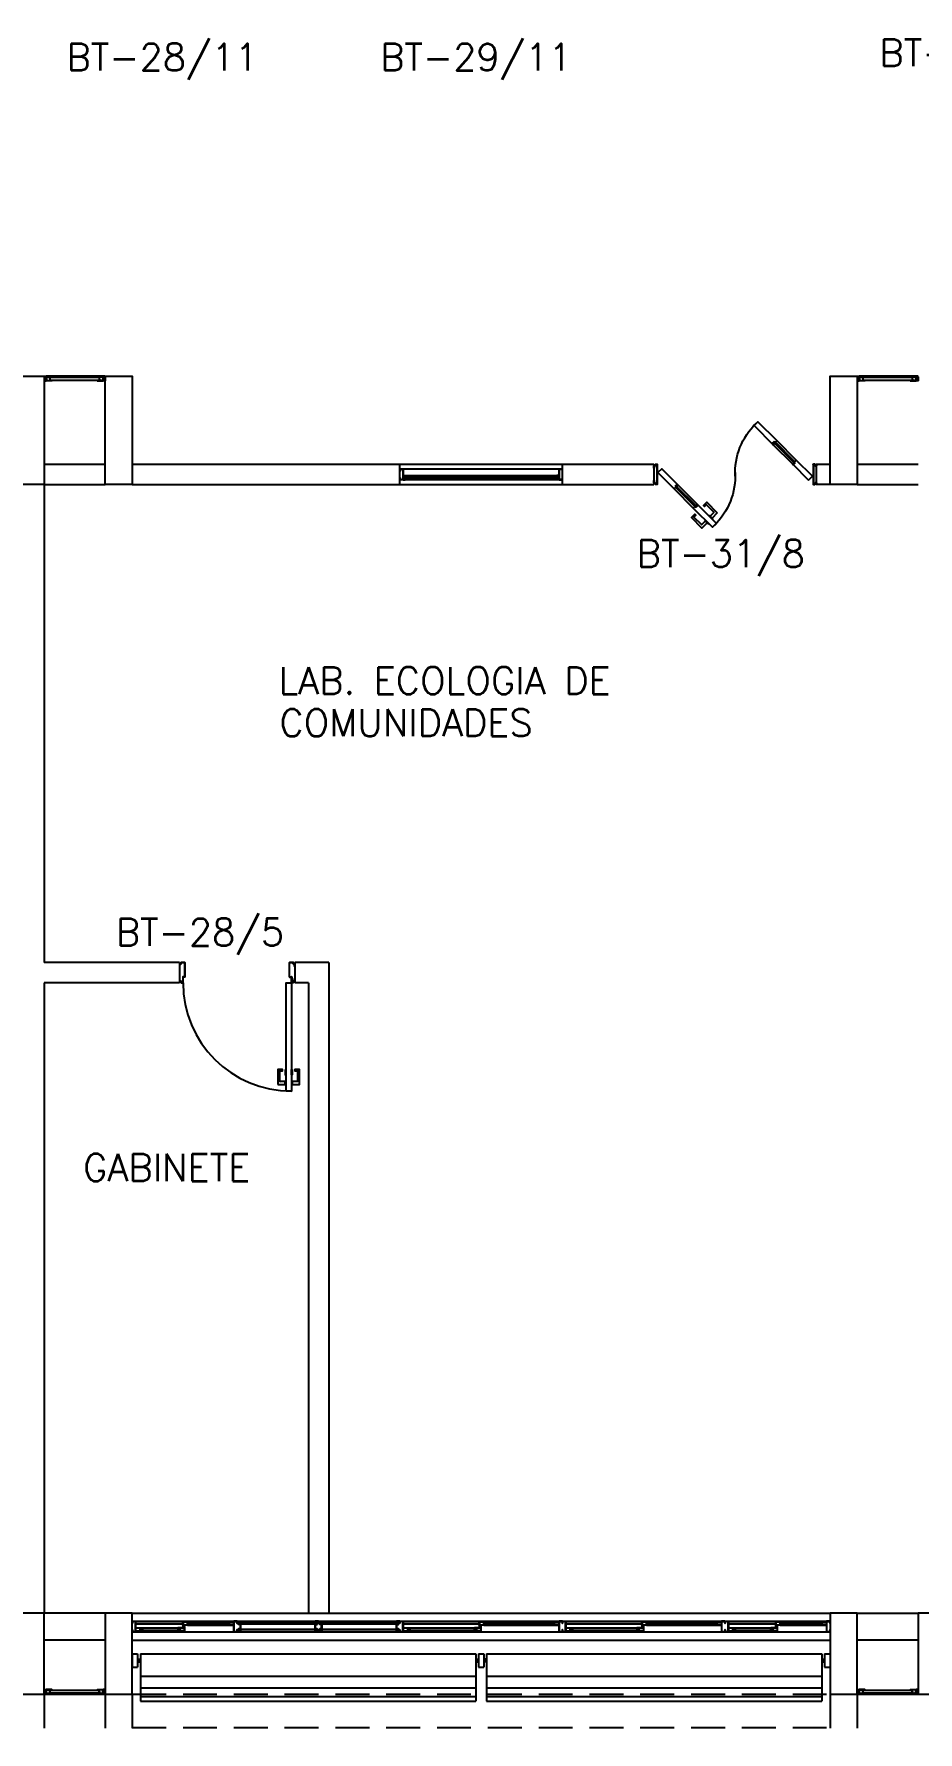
# Model space of a CAD drawing. Header units: millimetres. Extents: x 2686 to 2939, y 1294 to 1441.
# Drawn here: x 2833.6 to 2840.12, y 1304.05 to 1316.57 of the extents above; entities that cross this region are included whole.
import ezdxf

# ---------------------------------------------------------------- set-up
doc = ezdxf.new("R2010")
doc.units = ezdxf.units.MM
doc.linetypes.add('HIDDEN', pattern=[0.375, 0.25, -0.125])
for name, color, linetype in [('AR-ALV', 2, 'Continuous'), ('AR-BRISES', 1, 'Continuous'), ('AR-ESQ', 1, 'Continuous'), ('AR-ESTC', 3, 'Continuous'), ('AR-PEITORIL', 1, 'Continuous'), ('AR-PERGOLAPROJ', 1, 'HIDDEN'), ('AR-PORTA', 1, 'Continuous'), ('BR-LINHAS', 1, 'Continuous'), ('BR-MONTANTE', 242, 'Continuous'), ('BR-PAINEL', 1, 'Continuous'), ('BR-SUPORTE', 1, 'Continuous'), ('DT-ESQ-BAGUETE-C', 1, 'Continuous'), ('DT-ESQ-BAGUETE-V', 1, 'Continuous'), ('DT-ESQ-CHAPA DOBRADA-V', 1, 'Continuous'), ('DT-ESQ-MARCO-V', 1, 'Continuous'), ('DT-ESQ-PERFIL CADEIRA-C', 2, 'Continuous'), ('DT-ESQ-PERFIL CADEIRA-V', 2, 'Continuous'), ('DT-ESQ-PERFIL U SIMPLES-C', 2, 'Continuous'), ('DT-ESQ-PERFIL U-C', 2, 'Continuous'), ('DT-ESQ-PERFIL U-V', 1, 'Continuous'), ('DT-ESQ-VENEZIANA-C', 1, 'Continuous'), ('DT-ESQ-VENEZIANA-V', 1, 'Continuous'), ('DT-ESQ-VIDRO-C', 2, 'Continuous'), ('DT-ESQ-VIDRO-V', 71, 'Continuous'), ('DT-TXTMOD', 1, 'Continuous'), ('ENDEREÇO', 2, 'Continuous'), ('maçaneta', 1, 'Continuous'), ('mov', 1, 'Continuous'), ('PG-PROJ', 1, 'HIDDEN'), ('PM-PERFIL U-C', 2, 'Continuous'), ('PM-VIDRO', 2, 'Continuous'), ('pm1', 2, 'Continuous'), ('pm2', 2, 'Continuous'), ('TEXTO', 2, 'Continuous')]:
    doc.layers.add(name, color=color, linetype=linetype)
doc.styles.add('S10', font='simplex.shx', dxfattribs={"height": 0.1})
doc.styles.add('UNB-100', font='simplex.shx', dxfattribs={"height": 0.2})
doc.styles.add('UNB1-100', font='simplex.shx', dxfattribs={"height": 0.2})

# ---------------------------------------------------------------- blocks, each defined once
blk = doc.blocks.new('EF23-P')
at = {"layer": 'DT-ESQ-BAGUETE-C', "ltscale": 0.1}
for points in [[(0.073, -0.125), (0.06, -0.125), (0.06, -0.124), (0.073, -0.124, 0.414214), (0.073, -0.123), (0.073, -0.112, 0.414214), (0.073, -0.112), (0.06, -0.112), (0.06, -0.11), (0.073, -0.11, -0.414214), (0.075, -0.112), (0.075, -0.124, -0.414214)], [(0.339, -0.125), (0.352, -0.125), (0.352, -0.124), (0.339, -0.124, -0.414214), (0.339, -0.123), (0.339, -0.112, -0.414214), (0.339, -0.112), (0.352, -0.112), (0.352, -0.11), (0.339, -0.11, 0.414214), (0.337, -0.112), (0.337, -0.124, 0.414214)], [(0.422, -0.08), (0.409, -0.08), (0.409, -0.078), (0.422, -0.078, 0.414214), (0.422, -0.078), (0.422, -0.067, 0.414214), (0.422, -0.067), (0.409, -0.067), (0.409, -0.065), (0.422, -0.065, -0.414214), (0.424, -0.067), (0.424, -0.078, -0.414214)], [(0.702, -0.08), (0.715, -0.08), (0.715, -0.078), (0.702, -0.078, -0.414214), (0.702, -0.078), (0.702, -0.067, -0.414214), (0.702, -0.067), (0.715, -0.067), (0.715, -0.065), (0.702, -0.065, 0.414214), (0.7, -0.067), (0.7, -0.078, 0.414214)], [(2.048, -0.125), (2.035, -0.125), (2.035, -0.124), (2.048, -0.124, 0.414214), (2.048, -0.123), (2.048, -0.112, 0.414214), (2.048, -0.112), (2.035, -0.112), (2.035, -0.11), (2.048, -0.11, -0.414214), (2.05, -0.112), (2.05, -0.124, -0.414214)], [(2.526, -0.125), (2.54, -0.125), (2.54, -0.124), (2.527, -0.124, -0.414214), (2.526, -0.123), (2.526, -0.112, -0.414214), (2.527, -0.112), (2.54, -0.112), (2.54, -0.11), (2.526, -0.11, 0.414214), (2.525, -0.112), (2.525, -0.124, 0.414214)], [(2.61, -0.08), (2.596, -0.08), (2.596, -0.078), (2.609, -0.078, 0.414214), (2.61, -0.078), (2.61, -0.067, 0.414214), (2.609, -0.067), (2.596, -0.067), (2.596, -0.065), (2.61, -0.065, -0.414214), (2.611, -0.067), (2.611, -0.078, -0.414214)], [(3.101, -0.08), (3.115, -0.08), (3.115, -0.078), (3.102, -0.078, -0.414214), (3.101, -0.078), (3.101, -0.067, -0.414214), (3.102, -0.067), (3.115, -0.067), (3.115, -0.065), (3.101, -0.065, 0.414214), (3.1, -0.067), (3.1, -0.078, 0.414214)], [(3.248, -0.125), (3.235, -0.125), (3.235, -0.124), (3.248, -0.124, 0.414214), (3.248, -0.123), (3.248, -0.112, 0.414214), (3.248, -0.112), (3.235, -0.112), (3.235, -0.11), (3.248, -0.11, -0.414214), (3.25, -0.112), (3.25, -0.124, -0.414214)], [(3.726, -0.125), (3.74, -0.125), (3.74, -0.124), (3.727, -0.124, -0.414214), (3.726, -0.123), (3.726, -0.112, -0.414214), (3.727, -0.112), (3.74, -0.112), (3.74, -0.11), (3.726, -0.11, 0.414214), (3.725, -0.112), (3.725, -0.124, 0.414214)], [(3.81, -0.08), (3.796, -0.08), (3.796, -0.078), (3.809, -0.078, 0.414214), (3.81, -0.078), (3.81, -0.067, 0.414214), (3.809, -0.067), (3.796, -0.067), (3.796, -0.065), (3.81, -0.065, -0.414214), (3.811, -0.067), (3.811, -0.078, -0.414214)], [(4.301, -0.08), (4.315, -0.08), (4.315, -0.078), (4.302, -0.078, -0.414214), (4.301, -0.078), (4.301, -0.067, -0.414214), (4.302, -0.067), (4.315, -0.067), (4.315, -0.065), (4.301, -0.065, 0.414214), (4.3, -0.067), (4.3, -0.078, 0.414214)], [(4.448, -0.125), (4.435, -0.125), (4.435, -0.124), (4.448, -0.124, 0.414214), (4.448, -0.123), (4.448, -0.112, 0.414214), (4.448, -0.112), (4.435, -0.112), (4.435, -0.11), (4.448, -0.11, -0.414214), (4.45, -0.112), (4.45, -0.124, -0.414214)], [(4.714, -0.125), (4.727, -0.125), (4.727, -0.124), (4.714, -0.124, -0.414214), (4.714, -0.123), (4.714, -0.112, -0.414214), (4.714, -0.112), (4.727, -0.112), (4.727, -0.11), (4.714, -0.11, 0.414214), (4.712, -0.112), (4.712, -0.124, 0.414214)], [(4.797, -0.08), (4.784, -0.08), (4.784, -0.078), (4.797, -0.078, 0.414214), (4.797, -0.078), (4.797, -0.067, 0.414214), (4.797, -0.067), (4.784, -0.067), (4.784, -0.065), (4.797, -0.065, -0.414214), (4.799, -0.067), (4.799, -0.078, -0.414214)], [(5.076, -0.08), (5.09, -0.08), (5.09, -0.078), (5.077, -0.078, -0.414214), (5.076, -0.078), (5.076, -0.067, -0.414214), (5.077, -0.067), (5.09, -0.067), (5.09, -0.065), (5.076, -0.065, 0.414214), (5.075, -0.067), (5.075, -0.078, 0.414214)]]:
    blk.add_lwpolyline(points, format="xyb", close=True, dxfattribs=at)
at = {"layer": 'DT-ESQ-BAGUETE-V', "ltscale": 0.1}
for p, q in [((0.073, -0.11), (0.339, -0.11)), ((0.422, -0.065), (0.702, -0.065)), ((2.048, -0.11), (2.526, -0.11)), ((2.61, -0.065), (3.101, -0.065)), ((3.248, -0.11), (3.726, -0.11)), ((3.81, -0.065), (4.301, -0.065)), ((4.448, -0.11), (4.714, -0.11)), ((4.797, -0.065), (5.076, -0.065))]:
    blk.add_line(p, q, dxfattribs=at)
at = {"layer": 'DT-ESQ-CHAPA DOBRADA-V', "ltscale": 0.1}
for p, q in [((0.025, -0.077), (0.374, -0.077)), ((0.025, -0.08), (0.374, -0.08)), ((2, -0.077), (2.561, -0.077)), ((2, -0.08), (2.561, -0.08)), ((3.2, -0.077), (3.761, -0.077)), ((3.2, -0.08), (3.761, -0.08)), ((4.4, -0.077), (4.749, -0.077)), ((4.4, -0.08), (4.749, -0.08))]:
    blk.add_line(p, q, dxfattribs=at)
at = {"layer": 'DT-ESQ-MARCO-V', "ltscale": 0.1}
for p, q in [((0.798, -0.06), (1.351, -0.06)), ((1.398, -0.06), (1.951, -0.06)), ((0.798, -0.14), (1.351, -0.14)), ((1.398, -0.14), (1.951, -0.14))]:
    blk.add_line(p, q, dxfattribs=at)
at = {"layer": 'DT-ESQ-PERFIL CADEIRA-C', "ltscale": 0.1}
for p, q in [((0.376, -0.088), (0.422, -0.088)), ((0.75, -0.088), (0.702, -0.088)), ((2.563, -0.088), (2.61, -0.088)), ((3.15, -0.088), (3.101, -0.088)), ((3.763, -0.088), (3.81, -0.088)), ((4.35, -0.088), (4.301, -0.088)), ((4.751, -0.088), (4.797, -0.088)), ((5.125, -0.088), (5.076, -0.088)), ((0.025, -0.134), (0.073, -0.134)), ((0.385, -0.134), (0.339, -0.134)), ((2, -0.134), (2.048, -0.134)), ((2.573, -0.134), (2.526, -0.134)), ((3.2, -0.134), (3.248, -0.134)), ((3.773, -0.134), (3.726, -0.134)), ((4.4, -0.134), (4.448, -0.134)), ((4.76, -0.134), (4.714, -0.134))]:
    blk.add_line(p, q, dxfattribs=at)
for points in [[(0.073, -0.135), (0.025, -0.135), (0.025, -0.134), (0.06, -0.134, -0.198912), (0.059, -0.133, -0.198913), (0.058, -0.132), (0.058, -0.112, 0.414214), (0.058, -0.112), (0.025, -0.112), (0.025, -0.11), (0.058, -0.11, -0.414214), (0.06, -0.112), (0.06, -0.124), (0.06, -0.125), (0.06, -0.132), (0.073, -0.132, -1)], [(0.339, -0.132, 1), (0.339, -0.135), (0.385, -0.135, 0.414214), (0.387, -0.133), (0.387, -0.112, 0.414214), (0.385, -0.11), (0.354, -0.11, 0.414214), (0.352, -0.112), (0.352, -0.132)], [(0.352, -0.134, 0.198913), (0.354, -0.133, 0.198913), (0.354, -0.132), (0.354, -0.112, -0.414214), (0.354, -0.112), (0.385, -0.112, -0.414214), (0.386, -0.112), (0.386, -0.133, -0.414214), (0.385, -0.134)], [(0.422, -0.087, -1), (0.422, -0.09), (0.376, -0.09, -0.414214), (0.374, -0.088), (0.374, -0.067, -0.414214), (0.376, -0.065), (0.407, -0.065, -0.414214), (0.409, -0.067), (0.409, -0.087)], [(0.409, -0.088, -0.198913), (0.408, -0.088, -0.198913), (0.407, -0.087), (0.407, -0.067, 0.414214), (0.407, -0.067), (0.376, -0.067, 0.414214), (0.375, -0.067), (0.375, -0.088, 0.414214), (0.376, -0.088)], [(0.702, -0.09), (0.75, -0.09), (0.75, -0.088), (0.715, -0.088, 0.198912), (0.716, -0.088, 0.198913), (0.716, -0.087), (0.716, -0.067, -0.414214), (0.717, -0.067), (0.75, -0.067), (0.75, -0.065), (0.716, -0.065, 0.414214), (0.715, -0.067), (0.715, -0.078), (0.715, -0.08), (0.715, -0.087), (0.702, -0.087, 1)], [(2.048, -0.135), (2, -0.135), (2, -0.134), (2.035, -0.134, -0.198912), (2.034, -0.133, -0.198913), (2.033, -0.132), (2.033, -0.112, 0.414214), (2.033, -0.112), (2, -0.112), (2, -0.11), (2.033, -0.11, -0.414214), (2.035, -0.112), (2.035, -0.124), (2.035, -0.125), (2.035, -0.132), (2.048, -0.132, -1)], [(2.526, -0.132, 1), (2.526, -0.135), (2.573, -0.135, 0.414214), (2.575, -0.133), (2.575, -0.112, 0.414214), (2.573, -0.11), (2.541, -0.11, 0.414214), (2.54, -0.112), (2.54, -0.132)], [(2.54, -0.134, 0.198913), (2.541, -0.133, 0.198913), (2.541, -0.132), (2.541, -0.112, -0.414214), (2.542, -0.112), (2.573, -0.112, -0.414214), (2.573, -0.112), (2.573, -0.133, -0.414214), (2.573, -0.134)], [(2.61, -0.087, -1), (2.61, -0.09), (2.563, -0.09, -0.414214), (2.561, -0.088), (2.561, -0.067, -0.414214), (2.563, -0.065), (2.595, -0.065, -0.414214), (2.596, -0.067), (2.596, -0.087)], [(2.596, -0.088, -0.198913), (2.595, -0.088, -0.198913), (2.595, -0.087), (2.595, -0.067, 0.414214), (2.594, -0.067), (2.563, -0.067, 0.414214), (2.563, -0.067), (2.563, -0.088, 0.414214), (2.563, -0.088)], [(3.101, -0.09), (3.15, -0.09), (3.15, -0.088), (3.115, -0.088, 0.198912), (3.116, -0.088, 0.198913), (3.116, -0.087), (3.116, -0.067, -0.414214), (3.117, -0.067), (3.15, -0.067), (3.15, -0.065), (3.116, -0.065, 0.414214), (3.115, -0.067), (3.115, -0.078), (3.115, -0.08), (3.115, -0.087), (3.101, -0.087, 1)], [(3.248, -0.135), (3.2, -0.135), (3.2, -0.134), (3.235, -0.134, -0.198912), (3.234, -0.133, -0.198913), (3.233, -0.132), (3.233, -0.112, 0.414214), (3.233, -0.112), (3.2, -0.112), (3.2, -0.11), (3.233, -0.11, -0.414214), (3.235, -0.112), (3.235, -0.124), (3.235, -0.125), (3.235, -0.132), (3.248, -0.132, -1)], [(3.726, -0.132, 1), (3.726, -0.135), (3.773, -0.135, 0.414214), (3.775, -0.133), (3.775, -0.112, 0.414214), (3.773, -0.11), (3.741, -0.11, 0.414214), (3.74, -0.112), (3.74, -0.132)], [(3.74, -0.134, 0.198913), (3.741, -0.133, 0.198913), (3.741, -0.132), (3.741, -0.112, -0.414214), (3.742, -0.112), (3.773, -0.112, -0.414214), (3.773, -0.112), (3.773, -0.133, -0.414214), (3.773, -0.134)], [(3.81, -0.087, -1), (3.81, -0.09), (3.763, -0.09, -0.414214), (3.761, -0.088), (3.761, -0.067, -0.414214), (3.763, -0.065), (3.795, -0.065, -0.414214), (3.796, -0.067), (3.796, -0.087)], [(3.796, -0.088, -0.198913), (3.795, -0.088, -0.198913), (3.795, -0.087), (3.795, -0.067, 0.414214), (3.794, -0.067), (3.763, -0.067, 0.414214), (3.763, -0.067), (3.763, -0.088, 0.414214), (3.763, -0.088)], [(4.301, -0.09), (4.35, -0.09), (4.35, -0.088), (4.315, -0.088, 0.198912), (4.316, -0.088, 0.198913), (4.316, -0.087), (4.316, -0.067, -0.414214), (4.317, -0.067), (4.35, -0.067), (4.35, -0.065), (4.316, -0.065, 0.414214), (4.315, -0.067), (4.315, -0.078), (4.315, -0.08), (4.315, -0.087), (4.301, -0.087, 1)], [(4.448, -0.135), (4.4, -0.135), (4.4, -0.134), (4.435, -0.134, -0.198912), (4.434, -0.133, -0.198913), (4.433, -0.132), (4.433, -0.112, 0.414214), (4.433, -0.112), (4.4, -0.112), (4.4, -0.11), (4.433, -0.11, -0.414214), (4.435, -0.112), (4.435, -0.124), (4.435, -0.125), (4.435, -0.132), (4.448, -0.132, -1)], [(4.714, -0.132, 1), (4.714, -0.135), (4.76, -0.135, 0.414214), (4.762, -0.133), (4.762, -0.112, 0.414214), (4.76, -0.11), (4.729, -0.11, 0.414214), (4.727, -0.112), (4.727, -0.132)], [(4.727, -0.134, 0.198913), (4.729, -0.133, 0.198913), (4.729, -0.132), (4.729, -0.112, -0.414214), (4.729, -0.112), (4.76, -0.112, -0.414214), (4.761, -0.112), (4.761, -0.133, -0.414214), (4.76, -0.134)], [(4.797, -0.087, -1), (4.797, -0.09), (4.751, -0.09, -0.414214), (4.749, -0.088), (4.749, -0.067, -0.414214), (4.751, -0.065), (4.782, -0.065, -0.414214), (4.784, -0.067), (4.784, -0.087)], [(4.784, -0.088, -0.198913), (4.783, -0.088, -0.198913), (4.782, -0.087), (4.782, -0.067, 0.414214), (4.782, -0.067), (4.751, -0.067, 0.414214), (4.75, -0.067), (4.75, -0.088, 0.414214), (4.751, -0.088)], [(5.076, -0.09), (5.125, -0.09), (5.125, -0.088), (5.09, -0.088, 0.198912), (5.091, -0.088, 0.198913), (5.091, -0.087), (5.091, -0.067, -0.414214), (5.092, -0.067), (5.125, -0.067), (5.125, -0.065), (5.091, -0.065, 0.414214), (5.09, -0.067), (5.09, -0.078), (5.09, -0.08), (5.09, -0.087), (5.076, -0.087, 1)]]:
    blk.add_lwpolyline(points, format="xyb", close=True, dxfattribs=at)
at = {"layer": 'DT-ESQ-PERFIL CADEIRA-V', "ltscale": 0.1}
for p, q in [((0.407, -0.09), (0.702, -0.09)), ((2.595, -0.09), (3.101, -0.09)), ((3.795, -0.09), (4.301, -0.09)), ((4.782, -0.09), (5.076, -0.09)), ((0.073, -0.135), (0.339, -0.135)), ((2.048, -0.135), (2.526, -0.135)), ((3.248, -0.135), (3.726, -0.135)), ((4.448, -0.135), (4.714, -0.135))]:
    blk.add_line(p, q, dxfattribs=at)
at = {"layer": 'DT-ESQ-PERFIL U SIMPLES-C', "ltscale": 0.1}
for points in [[(0.376, -0.102), (0.384, -0.102), (0.384, -0.1), (0.376, -0.1, -0.414214), (0.375, -0.1), (0.375, -0.092, -0.414214), (0.376, -0.091), (0.384, -0.091), (0.384, -0.09), (0.376, -0.09, 0.414214), (0.374, -0.092), (0.374, -0.1, 0.414214)], [(0.385, -0.098), (0.377, -0.098), (0.377, -0.1), (0.385, -0.1, -0.414214), (0.386, -0.1), (0.386, -0.108, -0.414214), (0.385, -0.108), (0.377, -0.108), (0.377, -0.11), (0.385, -0.11, 0.414214), (0.387, -0.108), (0.387, -0.1, 0.414214)], [(2.563, -0.102), (2.571, -0.102), (2.571, -0.1), (2.563, -0.1, -0.414214), (2.563, -0.1), (2.563, -0.092, -0.414214), (2.563, -0.091), (2.571, -0.091), (2.571, -0.09), (2.563, -0.09, 0.414214), (2.561, -0.092), (2.561, -0.1, 0.414214)], [(2.573, -0.098), (2.565, -0.098), (2.565, -0.1), (2.573, -0.1, -0.414214), (2.573, -0.1), (2.573, -0.108, -0.414214), (2.573, -0.108), (2.565, -0.108), (2.565, -0.11), (2.573, -0.11, 0.414214), (2.575, -0.108), (2.575, -0.1, 0.414214)], [(3.763, -0.102), (3.771, -0.102), (3.771, -0.1), (3.763, -0.1, -0.414214), (3.763, -0.1), (3.763, -0.092, -0.414214), (3.763, -0.091), (3.771, -0.091), (3.771, -0.09), (3.763, -0.09, 0.414214), (3.761, -0.092), (3.761, -0.1, 0.414214)], [(3.773, -0.098), (3.765, -0.098), (3.765, -0.1), (3.773, -0.1, -0.414214), (3.773, -0.1), (3.773, -0.108, -0.414214), (3.773, -0.108), (3.765, -0.108), (3.765, -0.11), (3.773, -0.11, 0.414214), (3.775, -0.108), (3.775, -0.1, 0.414214)], [(4.751, -0.102), (4.759, -0.102), (4.759, -0.1), (4.751, -0.1, -0.414214), (4.75, -0.1), (4.75, -0.092, -0.414214), (4.751, -0.091), (4.759, -0.091), (4.759, -0.09), (4.751, -0.09, 0.414214), (4.749, -0.092), (4.749, -0.1, 0.414214)], [(4.76, -0.098), (4.752, -0.098), (4.752, -0.1), (4.76, -0.1, -0.414214), (4.761, -0.1), (4.761, -0.108, -0.414214), (4.76, -0.108), (4.752, -0.108), (4.752, -0.11), (4.76, -0.11, 0.414214), (4.762, -0.108), (4.762, -0.1, 0.414214)]]:
    blk.add_lwpolyline(points, format="xyb", close=True, dxfattribs=at)
at = {"layer": 'DT-ESQ-PERFIL U-C', "ltscale": 0.1}
for points in [[(0, -0.062, -0.414214), (0.001, -0.06), (0.023, -0.06, -0.414214), (0.025, -0.062), (0.025, -0.138, -0.414214), (0.023, -0.14), (0.001, -0.14, -0.414214), (0, -0.138), (0, -0.125), (0.001, -0.125), (0.001, -0.138, 0.414214), (0.002, -0.138), (0.023, -0.138, 0.414214), (0.023, -0.138), (0.023, -0.062, 0.414214), (0.023, -0.062), (0.002, -0.062, 0.414214), (0.001, -0.062), (0.001, -0.075), (0, -0.075)], [(0.775, -0.062, 0.414214), (0.773, -0.06), (0.751, -0.06, 0.414214), (0.75, -0.062), (0.75, -0.138, 0.414214), (0.751, -0.14), (0.773, -0.14, 0.414214), (0.775, -0.138), (0.775, -0.125), (0.773, -0.125), (0.773, -0.138, -0.414214), (0.773, -0.138), (0.752, -0.138, -0.414214), (0.751, -0.138), (0.751, -0.062, -0.414214), (0.752, -0.062), (0.773, -0.062, -0.414214), (0.773, -0.062), (0.773, -0.075), (0.775, -0.075)], [(0.8, -0.129), (0.8, -0.138, -0.414214), (0.798, -0.14), (0.776, -0.14, -0.414214), (0.775, -0.138), (0.775, -0.125), (0.776, -0.125), (0.776, -0.138, 0.414214), (0.777, -0.138), (0.798, -0.138, 0.414214), (0.798, -0.138), (0.798, -0.129), (0.785, -0.129, -0.414214), (0.784, -0.127), (0.784, -0.117, -0.414214), (0.785, -0.116), (0.798, -0.116), (0.798, -0.084), (0.785, -0.084, -0.414214), (0.784, -0.083), (0.784, -0.073, -0.414214), (0.785, -0.071), (0.798, -0.071), (0.798, -0.062, 0.414214), (0.798, -0.062), (0.777, -0.062, 0.414214), (0.776, -0.062), (0.776, -0.075), (0.775, -0.075), (0.775, -0.062, -0.414214), (0.776, -0.06), (0.798, -0.06, -0.414214), (0.8, -0.062), (0.8, -0.071, -0.414214), (0.798, -0.073), (0.785, -0.073), (0.785, -0.083), (0.798, -0.083), (0.798, -0.083, -0.414214), (0.8, -0.084), (0.8, -0.116, -0.414214), (0.798, -0.117), (0.798, -0.117), (0.785, -0.117), (0.785, -0.127), (0.798, -0.127, -0.414214)], [(1.35, -0.129), (1.35, -0.138, 0.414214), (1.351, -0.14), (1.373, -0.14, 0.414214), (1.375, -0.138), (1.375, -0.125), (1.373, -0.125), (1.373, -0.138, -0.414214), (1.373, -0.138), (1.352, -0.138, -0.414214), (1.351, -0.138), (1.351, -0.129), (1.364, -0.129, 0.414214), (1.366, -0.127), (1.366, -0.117, 0.414214), (1.364, -0.116), (1.351, -0.116), (1.351, -0.084), (1.364, -0.084, 0.414214), (1.366, -0.083), (1.366, -0.073, 0.414214), (1.364, -0.071), (1.351, -0.071), (1.351, -0.062, -0.414214), (1.352, -0.062), (1.373, -0.062, -0.414214), (1.373, -0.062), (1.373, -0.075), (1.375, -0.075), (1.375, -0.062, 0.414214), (1.373, -0.06), (1.351, -0.06, 0.414214), (1.35, -0.062), (1.35, -0.071, 0.414214), (1.351, -0.073), (1.364, -0.073), (1.364, -0.083), (1.351, -0.083), (1.351, -0.083, 0.414214), (1.35, -0.084), (1.35, -0.116, 0.414214), (1.351, -0.117), (1.351, -0.117), (1.364, -0.117), (1.364, -0.127), (1.351, -0.127, 0.414214)], [(1.4, -0.129), (1.4, -0.138, -0.414214), (1.398, -0.14), (1.376, -0.14, -0.414214), (1.375, -0.138), (1.375, -0.125), (1.376, -0.125), (1.376, -0.138, 0.414214), (1.377, -0.138), (1.398, -0.138, 0.414214), (1.398, -0.138), (1.398, -0.129), (1.385, -0.129, -0.414214), (1.384, -0.127), (1.384, -0.117, -0.414214), (1.385, -0.116), (1.398, -0.116), (1.398, -0.084), (1.385, -0.084, -0.414214), (1.384, -0.083), (1.384, -0.073, -0.414214), (1.385, -0.071), (1.398, -0.071), (1.398, -0.062, 0.414214), (1.398, -0.062), (1.377, -0.062, 0.414214), (1.376, -0.062), (1.376, -0.075), (1.375, -0.075), (1.375, -0.062, -0.414214), (1.376, -0.06), (1.398, -0.06, -0.414214), (1.4, -0.062), (1.4, -0.071, -0.414214), (1.398, -0.073), (1.385, -0.073), (1.385, -0.083), (1.398, -0.083), (1.398, -0.083, -0.414214), (1.4, -0.084), (1.4, -0.116, -0.414214), (1.398, -0.117), (1.398, -0.117), (1.385, -0.117), (1.385, -0.127), (1.398, -0.127, -0.414214)], [(1.95, -0.129), (1.95, -0.138, 0.414214), (1.951, -0.14), (1.973, -0.14, 0.414214), (1.975, -0.138), (1.975, -0.125), (1.973, -0.125), (1.973, -0.138, -0.414214), (1.973, -0.138), (1.952, -0.138, -0.414214), (1.951, -0.138), (1.951, -0.129), (1.964, -0.129, 0.414214), (1.966, -0.127), (1.966, -0.117, 0.414214), (1.964, -0.116), (1.951, -0.116), (1.951, -0.084), (1.964, -0.084, 0.414214), (1.966, -0.083), (1.966, -0.073, 0.414214), (1.964, -0.071), (1.951, -0.071), (1.951, -0.062, -0.414214), (1.952, -0.062), (1.973, -0.062, -0.414214), (1.973, -0.062), (1.973, -0.075), (1.975, -0.075), (1.975, -0.062, 0.414214), (1.973, -0.06), (1.951, -0.06, 0.414214), (1.95, -0.062), (1.95, -0.071, 0.414214), (1.951, -0.073), (1.964, -0.073), (1.964, -0.083), (1.951, -0.083), (1.951, -0.083, 0.414214), (1.95, -0.084), (1.95, -0.116, 0.414214), (1.951, -0.117), (1.951, -0.117), (1.964, -0.117), (1.964, -0.127), (1.951, -0.127, 0.414214)], [(1.975, -0.062, -0.414214), (1.976, -0.06), (1.998, -0.06, -0.414214), (2, -0.062), (2, -0.138, -0.414214), (1.998, -0.14), (1.976, -0.14, -0.414214), (1.975, -0.138), (1.975, -0.125), (1.976, -0.125), (1.976, -0.138, 0.414214), (1.977, -0.138), (1.998, -0.138, 0.414214), (1.998, -0.138), (1.998, -0.062, 0.414214), (1.998, -0.062), (1.977, -0.062, 0.414214), (1.976, -0.062), (1.976, -0.075), (1.975, -0.075)], [(3.175, -0.062, 0.414214), (3.173, -0.06), (3.151, -0.06, 0.414214), (3.15, -0.062), (3.15, -0.138, 0.414214), (3.151, -0.14), (3.173, -0.14, 0.414214), (3.175, -0.138), (3.175, -0.125), (3.173, -0.125), (3.173, -0.138, -0.414214), (3.173, -0.138), (3.152, -0.138, -0.414214), (3.151, -0.138), (3.151, -0.062, -0.414214), (3.152, -0.062), (3.173, -0.062, -0.414214), (3.173, -0.062), (3.173, -0.075), (3.175, -0.075)], [(3.175, -0.062, -0.414214), (3.176, -0.06), (3.198, -0.06, -0.414214), (3.2, -0.062), (3.2, -0.138, -0.414214), (3.198, -0.14), (3.176, -0.14, -0.414214), (3.175, -0.138), (3.175, -0.125), (3.176, -0.125), (3.176, -0.138, 0.414214), (3.177, -0.138), (3.198, -0.138, 0.414214), (3.198, -0.138), (3.198, -0.062, 0.414214), (3.198, -0.062), (3.177, -0.062, 0.414214), (3.176, -0.062), (3.176, -0.075), (3.175, -0.075)], [(4.375, -0.062, 0.414214), (4.373, -0.06), (4.351, -0.06, 0.414214), (4.35, -0.062), (4.35, -0.138, 0.414214), (4.351, -0.14), (4.373, -0.14, 0.414214), (4.375, -0.138), (4.375, -0.125), (4.373, -0.125), (4.373, -0.138, -0.414214), (4.373, -0.138), (4.352, -0.138, -0.414214), (4.351, -0.138), (4.351, -0.062, -0.414214), (4.352, -0.062), (4.373, -0.062, -0.414214), (4.373, -0.062), (4.373, -0.075), (4.375, -0.075)], [(4.375, -0.062, -0.414214), (4.376, -0.06), (4.398, -0.06, -0.414214), (4.4, -0.062), (4.4, -0.138, -0.414214), (4.398, -0.14), (4.376, -0.14, -0.414214), (4.375, -0.138), (4.375, -0.125), (4.376, -0.125), (4.376, -0.138, 0.414214), (4.377, -0.138), (4.398, -0.138, 0.414214), (4.398, -0.138), (4.398, -0.062, 0.414214), (4.398, -0.062), (4.377, -0.062, 0.414214), (4.376, -0.062), (4.376, -0.075), (4.375, -0.075)], [(5.15, -0.062, 0.414214), (5.148, -0.06), (5.126, -0.06, 0.414214), (5.125, -0.062), (5.125, -0.138, 0.414214), (5.126, -0.14), (5.148, -0.14, 0.414214), (5.15, -0.138), (5.15, -0.125), (5.148, -0.125), (5.148, -0.138, -0.414214), (5.148, -0.138), (5.127, -0.138, -0.414214), (5.126, -0.138), (5.126, -0.062, -0.414214), (5.127, -0.062), (5.148, -0.062, -0.414214), (5.148, -0.062), (5.148, -0.075), (5.15, -0.075)]]:
    blk.add_lwpolyline(points, format="xyb", close=True, dxfattribs=at)
at = {"layer": 'DT-ESQ-PERFIL U-V', "ltscale": 0.1}
for p, q in [((0.023, -0.06), (0.751, -0.06)), ((1.998, -0.06), (3.151, -0.06)), ((3.198, -0.06), (4.351, -0.06)), ((4.398, -0.06), (5.126, -0.06)), ((0.023, -0.14), (0.751, -0.14)), ((1.998, -0.14), (3.151, -0.14)), ((3.198, -0.14), (4.351, -0.14)), ((4.398, -0.14), (5.126, -0.14))]:
    blk.add_line(p, q, dxfattribs=at)
at = {"layer": 'DT-ESQ-VIDRO-C', "ltscale": 0.1}
for points in [[(0.712, -0.085), (0.712, -0.082), (0.411, -0.082), (0.411, -0.085)], [(1.363, -0.081), (1.363, -0.075), (0.787, -0.075), (0.787, -0.081)], [(1.962, -0.081), (1.962, -0.075), (1.387, -0.075), (1.387, -0.081)], [(3.112, -0.085), (3.112, -0.082), (2.599, -0.082), (2.599, -0.085)], [(4.312, -0.085), (4.312, -0.082), (3.799, -0.082), (3.799, -0.085)], [(5.087, -0.085), (5.087, -0.082), (4.786, -0.082), (4.786, -0.085)], [(0.063, -0.13), (0.063, -0.127), (0.349, -0.127), (0.349, -0.13)], [(2.038, -0.13), (2.038, -0.127), (2.537, -0.127), (2.537, -0.13)], [(3.238, -0.13), (3.238, -0.127), (3.737, -0.127), (3.737, -0.13)], [(4.438, -0.13), (4.438, -0.127), (4.724, -0.127), (4.724, -0.13)]]:
    blk.add_lwpolyline(points, close=True, dxfattribs=at)
at = {"layer": 'DT-ESQ-VIDRO-V', "ltscale": 0.1}
for points in [[(1.363, -0.119), (1.363, -0.125), (0.787, -0.125), (0.787, -0.119)], [(1.962, -0.119), (1.962, -0.125), (1.387, -0.125), (1.387, -0.119)]]:
    blk.add_lwpolyline(points, close=True, dxfattribs=at)
at = {"layer": 'DT-TXTMOD', "ltscale": 0.1, "style": 'S10', "flags": 3}
for tag, p in [('M01', (0.025, -0.28)), ('M02', (0.325, -0.28)), ('M03', (0.627, -0.28)), ('M04', (0.929, -0.28)), ('M05', (1.231, -0.28)), ('M06', (1.532, -0.28)), ('M07', (1.834, -0.28)), ('M08', (2.136, -0.28)), ('M09', (2.438, -0.28)), ('M10', (2.739, -0.28)), ('M11', (3.041, -0.28)), ('M12', (3.343, -0.28)), ('M13', (3.645, -0.28)), ('M14', (3.946, -0.28)), ('M15', (4.248, -0.28)), ('M16', (4.55, -0.28)), ('M17', (4.852, -0.28))]:
    blk.add_attdef(tag, p, '', height=0.1, dxfattribs=at)
blk = doc.blocks.new('EF01-P')
at = {"layer": 'DT-ESQ-BAGUETE-C', "ltscale": 0.1}
for points in [[(0.002, 0.035), (0.015, 0.035), (0.015, 0.033), (0.002, 0.033), (0.002, 0.005), (0.015, 0.005), (0.015, 0.004), (0.002, 0.004, -0.414214), (0, 0.005), (0, 0.033, -0.414214)], [(0.448, 0.035), (0.435, 0.035), (0.435, 0.033), (0.448, 0.033), (0.448, 0.005), (0.435, 0.005), (0.435, 0.004), (0.448, 0.004, 0.414214), (0.45, 0.005), (0.45, 0.033, 0.414214)]]:
    blk.add_lwpolyline(points, format="xyb", close=True, dxfattribs=at)
at = {"layer": 'DT-ESQ-PERFIL CADEIRA-C', "ltscale": 0.1}
for points in [[(0.01, 0.002), (0.01, 0.003), (0.002, 0.003, 1), (0.002, 0), (0.015, 0, 0.414214), (0.016, 0.002), (0.016, 0.033), (0.043, 0.033)], [(0.043, 0.006), (0.018, 0.006), (0.018, 0.016), (0.016, 0.016), (0.016, 0.006, 0.414214), (0.018, 0.005), (0.043, 0.005), (0.056, 0.005, 1), (0.056, 0.008), (0.043, 0.008), (0.043, 0.02), (0.043, 0.032), (0.056, 0.032, 1), (0.056, 0.035), (0.043, 0.035), (0.016, 0.035, 0.414214), (0.015, 0.033), (0.015, 0.002), (0.002, 0.002)], [(0.041, 0.02), (0.041, 0.032, -0.414214), (0.043, 0.033), (0.056, 0.033)], [(0.041, 0.02), (0.041, 0.008, 0.414214), (0.043, 0.006), (0.056, 0.006)], [(0.407, 0.006), (0.432, 0.006), (0.432, 0.016), (0.433, 0.016), (0.433, 0.006, -0.414214), (0.432, 0.005), (0.407, 0.005), (0.394, 0.005, -1), (0.394, 0.008), (0.407, 0.008), (0.407, 0.02), (0.407, 0.032), (0.394, 0.032, -1), (0.394, 0.035), (0.407, 0.035), (0.433, 0.035, -0.414214), (0.435, 0.033), (0.435, 0.002), (0.448, 0.002)], [(0.408, 0.02), (0.408, 0.032, 0.414214), (0.407, 0.033), (0.394, 0.033)], [(0.408, 0.02), (0.408, 0.008, -0.414214), (0.407, 0.006), (0.394, 0.006)], [(0.44, 0.002), (0.44, 0.003), (0.448, 0.003, -1), (0.448, 0), (0.435, 0, -0.414214), (0.433, 0.002), (0.433, 0.033), (0.407, 0.033)]]:
    blk.add_lwpolyline(points, format="xyb", dxfattribs=at)
at = {"layer": 'DT-ESQ-PERFIL CADEIRA-V', "ltscale": 0.1}
blk.add_line((0.015, 0), (0.435, 0), dxfattribs=at)
at = {"layer": 'DT-ESQ-VENEZIANA-C', "ltscale": 0.1}
for p, q in [((0.043, 0.011), (0.407, 0.011)), ((0.043, 0.009), (0.407, 0.009))]:
    blk.add_line(p, q, dxfattribs=at)
at = {"layer": 'DT-ESQ-VENEZIANA-V', "ltscale": 0.1}
blk.add_line((0.043, 0.031), (0.407, 0.031), dxfattribs=at)
blk = doc.blocks.new('BR-MODULO1')
at = {"layer": 'BR-LINHAS'}
for p, q in [((0.06, -0.265), (2.535, -0.265)), ((0.06, -0.352), (2.535, -0.352)), ((2.615, -0.265), (5.09, -0.265)), ((2.615, -0.352), (5.09, -0.352)), ((0.06, -0.415), (2.535, -0.415)), ((2.615, -0.415), (5.09, -0.415))]:
    blk.add_line(p, q, dxfattribs=at)
at = {"layer": 'BR-MONTANTE'}
for p, q in [((0, -0.1), (0, -0.2)), ((0, -0.1), (0.04, -0.1)), ((0.04, -0.1), (0.04, -0.2)), ((2.555, -0.1), (2.595, -0.1)), ((2.555, -0.1), (2.555, -0.2)), ((2.595, -0.1), (2.595, -0.2)), ((5.11, -0.1), (5.11, -0.2)), ((5.11, -0.1), (5.15, -0.1)), ((5.15, -0.1), (5.15, -0.2)), ((0, -0.2), (0.04, -0.2)), ((2.555, -0.2), (2.595, -0.2)), ((5.11, -0.2), (5.15, -0.2))]:
    blk.add_line(p, q, dxfattribs=at)
at = {"layer": 'BR-PAINEL'}
for p, q in [((0.06, -0.1), (2.535, -0.1)), ((0.06, -0.1), (0.06, -0.45)), ((2.535, -0.1), (2.535, -0.45)), ((2.615, -0.1), (2.615, -0.45)), ((2.615, -0.1), (5.09, -0.1)), ((5.09, -0.1), (5.09, -0.45)), ((0.06, -0.45), (2.535, -0.45)), ((2.615, -0.45), (5.09, -0.45))]:
    blk.add_line(p, q, dxfattribs=at)
at = {"layer": 'BR-SUPORTE'}
for p, q in [((0.04, -0.14), (0.06, -0.14)), ((0.04, -0.16), (0.06, -0.16)), ((0.05, -0.14), (0.05, -0.16)), ((2.535, -0.14), (2.555, -0.14)), ((2.535, -0.16), (2.555, -0.16)), ((2.545, -0.14), (2.545, -0.16)), ((2.615, -0.14), (2.595, -0.14)), ((2.615, -0.16), (2.595, -0.16)), ((2.605, -0.14), (2.605, -0.16)), ((5.09, -0.14), (5.11, -0.14)), ((5.09, -0.16), (5.11, -0.16)), ((5.1, -0.14), (5.1, -0.16))]:
    blk.add_line(p, q, dxfattribs=at)
blk = doc.blocks.new('PG-MODULO1-PJ-B')
at = {"layer": 'PG-PROJ'}
for p, q in [((0, 0), (0, -3)), ((5.55, 0), (5.55, -3)), ((0.2, 0), (5.35, 0)), ((0.2, 0), (0.2, -3)), ((5.35, 0), (5.35, -3)), ((0.2, -0.245), (5.35, -0.245)), ((0.2, -0.555), (5.35, -0.555)), ((0.2, -0.685), (5.35, -0.685)), ((0.2, -0.995), (5.35, -0.995)), ((0.2, -1.125), (5.35, -1.125)), ((0.2, -1.435), (5.35, -1.435)), ((0.2, -1.565), (5.35, -1.565)), ((0.2, -1.875), (5.35, -1.875)), ((0.2, -2.005), (5.35, -2.005)), ((0.2, -2.315), (5.35, -2.315)), ((0.2, -2.445), (5.35, -2.445)), ((0.2, -2.755), (5.35, -2.755)), ((0.2, -3), (0, -3)), ((5.35, -3), (5.55, -3))]:
    blk.add_line(p, q, dxfattribs=at)
blk = doc.blocks.new('EF05B-P')
at = {"layer": 'DT-ESQ-BAGUETE-C', "ltscale": 0.1}
for points in [[(0.039, -0.05), (0.0255, -0.05), (0.0255, -0.0485), (0.039, -0.0485), (0.039, -0.0365), (0.0255, -0.0365), (0.0255, -0.035), (0.039, -0.035, -0.4142136), (0.0405, -0.0365), (0.0405, -0.0485, -0.4142136)], [(1.161, -0.05), (1.1745, -0.05), (1.1745, -0.0485), (1.161, -0.0485), (1.161, -0.0365), (1.1745, -0.0365), (1.1745, -0.035), (1.161, -0.035, 0.4142136), (1.1595, -0.0365), (1.1595, -0.0485, 0.4142136)]]:
    blk.add_lwpolyline(points, format="xyb", close=True, dxfattribs=at)
at = {"layer": 'DT-ESQ-BAGUETE-V', "ltscale": 0.1}
blk.add_line((1.161, -0.05), (0.039, -0.05), dxfattribs=at)
at = {"layer": 'DT-ESQ-CHAPA DOBRADA-V', "ltscale": 0.1}
blk.add_line((1.16, -0.067), (0.04, -0.067), dxfattribs=at)
at = {"layer": 'DT-ESQ-MARCO-V', "ltscale": 0.1}
for p, q in [((0.0235, -0.035), (1.1765, -0.035)), ((0.0235, -0.115), (1.1765, -0.115))]:
    blk.add_line(p, q, dxfattribs=at)
at = {"layer": 'DT-ESQ-PERFIL U-C', "ltscale": 0.1}
for points in [[(0.025, -0.0655), (0.025, -0.0655, 0.4142136), (0.0235, -0.067), (0.0235, -0.1135), (0.0015, -0.1135), (0.0015, -0.1), (0, -0.1), (0, -0.1135, 0.4142136), (0.0015, -0.115), (0.0235, -0.115, 0.4142136), (0.025, -0.1135), (0.025, -0.067), (0.04, -0.067, 1), (0.04, -0.064), (0.025, -0.064), (0.025, -0.0365, 0.4142136), (0.0235, -0.035), (0.0015, -0.035, 0.4142136), (0, -0.0365), (0, -0.05), (0.0015, -0.05), (0.0015, -0.0365), (0.0235, -0.0365), (0.0235, -0.064, 0.4142136), (0.025, -0.0655), (0.04, -0.0655)], [(1.175, -0.0655), (1.175, -0.0655, -0.4142136), (1.1765, -0.067), (1.1765, -0.1135), (1.1985, -0.1135), (1.1985, -0.1), (1.2, -0.1), (1.2, -0.1135, -0.4142136), (1.1985, -0.115), (1.1765, -0.115, -0.4142136), (1.175, -0.1135), (1.175, -0.067), (1.16, -0.067, -1), (1.16, -0.064), (1.175, -0.064), (1.175, -0.0365, -0.4142136), (1.1765, -0.035), (1.1985, -0.035, -0.4142136), (1.2, -0.0365), (1.2, -0.05), (1.1985, -0.05), (1.1985, -0.0365), (1.1765, -0.0365), (1.1765, -0.064, -0.4142136), (1.175, -0.0655), (1.16, -0.0655)]]:
    blk.add_lwpolyline(points, format="xyb", dxfattribs=at)
at = {"layer": 'DT-ESQ-VIDRO-C', "ltscale": 0.1}
blk.add_lwpolyline([(0.027, -0.062), (0.027, -0.052), (1.173, -0.052), (1.173, -0.062)], close=True, dxfattribs=at)
at = {"layer": 'DT-TXTMOD', "ltscale": 0.1, "style": 'S10', "flags": 3}
blk.add_attdef('EF05B', (0.05, 0), '', height=0.1, dxfattribs=at)
blk = doc.blocks.new('PM7B')
at = {"layer": 'maçaneta'}
for points in [[(0.732, -0.208), (0.771, -0.247), (0.785, -0.233), (0.758, -0.206, -0.414214), (0.758, -0.204), (0.813, -0.148), (0.827, -0.162), (0.834, -0.155), (0.81, -0.13)], [(0.806, -0.282), (0.845, -0.321), (0.923, -0.243), (0.898, -0.219), (0.891, -0.226), (0.905, -0.24), (0.849, -0.295, -0.414214), (0.847, -0.295), (0.82, -0.268)], [(0.845, -0.321), (0.806, -0.282), (0.82, -0.268), (0.847, -0.295, 0.414214), (0.849, -0.295), (0.905, -0.24), (0.891, -0.226), (0.898, -0.219), (0.923, -0.243)]]:
    blk.add_lwpolyline(points, format="xyb", close=True, dxfattribs=at)
for points in [[(0.792, -0.226), (0.764, -0.254), (0.767, -0.258), (0.795, -0.229)], [(0.792, -0.226), (0.764, -0.254), (0.767, -0.258), (0.795, -0.229)], [(0.827, -0.261), (0.799, -0.289), (0.795, -0.286), (0.824, -0.258)], [(0.827, -0.261), (0.799, -0.289), (0.795, -0.286), (0.824, -0.258)]]:
    blk.add_lwpolyline(points, close=True, dxfattribs=at)
at = {"layer": 'mov'}
for centre, start, end in [((0.099, 0.089), 356.8029, 46.3992), ((1.101, 0.061), 176.8029, 226.3992)]:
    blk.add_arc(centre, 0.501, start, end, dxfattribs=at)
at = {"layer": 'PM-PERFIL U-C'}
for p, q in [((0, 0.12), (0, 0.139)), ((0.001, 0.14), (0.01, 0.14)), ((0.01, 0.138), (0.002, 0.138)), ((0.002, 0.138), (0.002, 0.12)), ((0.01, 0.14), (0.01, 0.149)), ((0.012, 0.15), (0.023, 0.15)), ((0.023, 0.148), (0.012, 0.148)), ((0.012, 0.148), (0.012, 0.14)), ((0.023, 0.148), (0.023, 0.002)), ((0.025, 0.149), (0.025, 0.001)), ((1.175, 0.149), (1.175, 0.001)), ((1.188, 0.15), (1.176, 0.15)), ((1.177, 0.148), (1.188, 0.148)), ((1.177, 0.148), (1.177, 0.002)), ((1.188, 0.148), (1.188, 0.14)), ((1.189, 0.138), (1.198, 0.138)), ((1.19, 0.14), (1.19, 0.149)), ((1.198, 0.14), (1.19, 0.14)), ((1.198, 0.138), (1.198, 0.12)), ((1.2, 0.12), (1.2, 0.139)), ((0.002, 0.12), (0, 0.12)), ((0, 0.012), (0, 0.03)), ((0, 0.03), (0.002, 0.03)), ((0.01, 0.01), (0.001, 0.01)), ((0.002, 0.03), (0.002, 0.012)), ((0.002, 0.012), (0.01, 0.012)), ((0.01, 0.001), (0.01, 0.01)), ((0.012, 0.01), (0.012, 0.002)), ((0.012, 0.002), (0.023, 0.002)), ((0.023, 0), (0.012, 0)), ((1.188, 0.002), (1.177, 0.002)), ((1.176, 0), (1.188, 0)), ((1.188, 0.01), (1.188, 0.002)), ((1.198, 0.012), (1.189, 0.012)), ((1.19, 0.01), (1.198, 0.01)), ((1.19, 0.001), (1.19, 0.01)), ((1.198, 0.12), (1.2, 0.12)), ((1.198, 0.03), (1.198, 0.012)), ((1.2, 0.03), (1.198, 0.03)), ((1.2, 0.012), (1.2, 0.03))]:
    blk.add_line(p, q, dxfattribs=at)
for centre, start, end in [((0.001, 0.139), 90, 180), ((0.012, 0.149), 90, 180), ((0.01, 0.14), 270, 0), ((0.023, 0.149), 0, 90), ((1.176, 0.149), 90, 180), ((1.188, 0.149), 0, 90), ((1.189, 0.14), 180, 270), ((1.198, 0.139), 0, 90), ((0.001, 0.012), 180, 270), ((0.01, 0.01), 0, 90), ((0.012, 0.001), 180, 270), ((0.023, 0.001), 269.9386, 0), ((1.176, 0.001), 180, 270.0614), ((1.189, 0.01), 90, 180), ((1.188, 0.001), 270, 0), ((1.198, 0.012), 270, 0)]:
    blk.add_arc(centre, 0.0015, start, end, dxfattribs=at)
at = {"layer": 'PM-VIDRO'}
for p, q in [((0.161, 0.171), (0.302, 0.312)), ((0.309, 0.305), (0.168, 0.164)), ((0.891, -0.155), (1.032, -0.014)), ((1.039, -0.021), (0.898, -0.162))]:
    blk.add_line(p, q, dxfattribs=at)
at = {"layer": 'pm1'}
for p, q in [((0.302, 0.312), (0.291, 0.323)), ((0.302, 0.312), (0.309, 0.319)), ((0.327, 0.302), (0.309, 0.319)), ((0.316, 0.312), (0.309, 0.305)), ((0.32, 0.294), (0.309, 0.305)), ((0.327, 0.302), (0.32, 0.294)), ((0.03, 0.061), (0.15, 0.181)), ((0.178, 0.153), (0.058, 0.033)), ((0.15, 0.181), (0.161, 0.171)), ((0.154, 0.164), (0.161, 0.171)), ((0.171, 0.146), (0.154, 0.164)), ((0.168, 0.164), (0.161, 0.157)), ((0.168, 0.164), (0.178, 0.153)), ((0.178, 0.153), (0.171, 0.146)), ((0.058, 0.033), (0.03, 0.061)), ((1.022, -0.003), (1.029, 0.004)), ((1.029, 0.004), (1.046, -0.014)), ((1.032, -0.014), (1.039, -0.007)), ((1.046, -0.014), (1.039, -0.021)), ((0.873, -0.152), (0.88, -0.144)), ((0.873, -0.152), (0.891, -0.169)), ((0.88, -0.144), (0.891, -0.155)), ((0.884, -0.162), (0.891, -0.155)), ((0.898, -0.162), (0.891, -0.169)), ((0.898, -0.162), (0.909, -0.173))]:
    blk.add_line(p, q, dxfattribs=at)
for points in [[(0.291, 0.323), (0.433, 0.464), (0.461, 0.436), (0.32, 0.294)], [(1.032, -0.014), (1.022, -0.003), (1.142, 0.117), (1.17, 0.089), (1.05, -0.031), (1.039, -0.021)], [(0.909, -0.173), (0.767, -0.314), (0.739, -0.286), (0.873, -0.152)]]:
    blk.add_lwpolyline(points, dxfattribs=at)
at = {"layer": 'pm2', "color": 1}
for p, q in [((0.15, 0.181), (0.291, 0.323)), ((0.32, 0.294), (0.178, 0.153)), ((0.88, -0.144), (1.022, -0.003)), ((1.05, -0.031), (0.909, -0.173))]:
    blk.add_line(p, q, dxfattribs=at)
blk = doc.blocks.new('PM3')
at = {"layer": 'maçaneta'}
for points in [[(0.02, 0.825), (-0.035, 0.825), (-0.035, 0.715), (0, 0.715), (0, 0.725), (-0.02, 0.725), (-0.02, 0.804, -0.414214), (-0.019, 0.805), (0.02, 0.805)], [(0.125, 0.825), (0.07, 0.825), (0.07, 0.805), (0.108, 0.805, -0.414214), (0.11, 0.804), (0.11, 0.725), (0.09, 0.725), (0.09, 0.715), (0.125, 0.715)]]:
    blk.add_lwpolyline(points, format="xyb", close=True, dxfattribs=at)
for points in [[(0.02, 0.715), (0.02, 0.755), (0.025, 0.755), (0.025, 0.715)], [(0.07, 0.715), (0.07, 0.755), (0.065, 0.755), (0.065, 0.715)]]:
    blk.add_lwpolyline(points, close=True, dxfattribs=at)
at = {"layer": 'mov'}
blk.add_arc((0.025, 0.075), 0.8, 0, 90, dxfattribs=at)
at = {"layer": 'PM-PERFIL U-C'}
for p, q in [((0, 0.045), (0, 0.063)), ((0.002, 0.045), (0, 0.045)), ((0.001, 0.065), (0.01, 0.065)), ((0.002, 0.063), (0.002, 0.045)), ((0.01, 0.063), (0.002, 0.063)), ((0.01, 0.065), (0.01, 0.073)), ((0.011, 0.075), (0.023, 0.075)), ((0.012, 0.073), (0.012, 0.064)), ((0.023, 0.073), (0.012, 0.073)), ((0.023, 0.033), (0.023, 0.073)), ((0.038, 0.032), (0.024, 0.032)), ((0.025, 0.073), (0.025, 0.034)), ((0.038, 0.034), (0.025, 0.034)), ((0.038, 0.032), (0.038, -0.073)), ((0.04, 0.032), (0.04, -0.074)), ((0.81, 0.032), (0.81, -0.074)), ((0.812, 0.034), (0.825, 0.034)), ((0.812, 0.032), (0.826, 0.032)), ((0.812, 0.032), (0.812, -0.073)), ((0.825, 0.073), (0.825, 0.034)), ((0.839, 0.075), (0.827, 0.075)), ((0.827, 0.073), (0.838, 0.073)), ((0.827, 0.033), (0.827, 0.073)), ((0.838, 0.073), (0.838, 0.064)), ((0.84, 0.065), (0.84, 0.073)), ((0.849, 0.065), (0.84, 0.065)), ((0.84, 0.063), (0.848, 0.063)), ((0.848, 0.063), (0.848, 0.045)), ((0.848, 0.045), (0.85, 0.045)), ((0.85, 0.045), (0.85, 0.063)), ((0, -0.045), (0.002, -0.045)), ((0, -0.064), (0, -0.045)), ((0.01, -0.065), (0.001, -0.065)), ((0.002, -0.045), (0.002, -0.063)), ((0.002, -0.063), (0.01, -0.063)), ((0.01, -0.074), (0.01, -0.065)), ((0.038, -0.075), (0.011, -0.075)), ((0.012, -0.065), (0.012, -0.073)), ((0.012, -0.073), (0.038, -0.073)), ((0.838, -0.073), (0.812, -0.073)), ((0.812, -0.075), (0.839, -0.075)), ((0.838, -0.065), (0.838, -0.073)), ((0.848, -0.063), (0.84, -0.063)), ((0.84, -0.074), (0.84, -0.065)), ((0.84, -0.065), (0.849, -0.065)), ((0.85, -0.045), (0.848, -0.045)), ((0.848, -0.045), (0.848, -0.063)), ((0.85, -0.064), (0.85, -0.045))]:
    blk.add_line(p, q, dxfattribs=at)
for centre, start, end in [((0.001, 0.063), 90, 180), ((0.011, 0.073), 90, 180), ((0.01, 0.064), 270, 0), ((0.023, 0.073), 360, 90), ((0.024, 0.033), 180, 270), ((0.038, 0.032), 0, 90), ((0.812, 0.032), 90, 180), ((0.827, 0.073), 90, 180), ((0.826, 0.033), 270, 0), ((0.84, 0.064), 180, 270), ((0.839, 0.073), 0, 90), ((0.849, 0.063), 0, 90), ((0.001, -0.064), 180, 270), ((0.01, -0.065), 0, 90), ((0.011, -0.074), 180, 270), ((0.038, -0.074), 269.9386, 0), ((0.812, -0.074), 180, 270.0614), ((0.84, -0.065), 90, 180), ((0.839, -0.074), 270, 0), ((0.849, -0.064), 270, 0)]:
    blk.add_arc(centre, 0.0015, start, end, dxfattribs=at)
at = {"layer": 'pm1'}
blk.add_lwpolyline([(0.065, 0.875), (0.065, 0.075), (0.025, 0.075), (0.025, 0.875)], close=True, dxfattribs=at)
blk = doc.blocks.new('EF01C-P')
at = {"layer": 'DT-ESQ-BAGUETE-C', "ltscale": 0.1}
for points in [[(0.002, 0.035), (0.015, 0.035), (0.015, 0.033), (0.002, 0.033), (0.002, 0.005), (0.015, 0.005), (0.015, 0.004), (0.002, 0.004, -0.414214), (0, 0.005), (0, 0.033, -0.414214)], [(0.448, 0.035), (0.435, 0.035), (0.435, 0.033), (0.448, 0.033), (0.448, 0.005), (0.435, 0.005), (0.435, 0.004), (0.448, 0.004, 0.414214), (0.45, 0.005), (0.45, 0.033, 0.414214)]]:
    blk.add_lwpolyline(points, format="xyb", close=True, dxfattribs=at)
at = {"layer": 'DT-ESQ-PERFIL CADEIRA-C', "ltscale": 0.1}
for points in [[(0.01, 0.002), (0.01, 0.003), (0.002, 0.003, 1), (0.002, 0), (0.015, 0, 0.414214), (0.016, 0.002), (0.016, 0.033), (0.043, 0.033)], [(0.043, 0.006), (0.018, 0.006), (0.018, 0.016), (0.016, 0.016), (0.016, 0.006, 0.414214), (0.018, 0.005), (0.043, 0.005), (0.056, 0.005, 1), (0.056, 0.008), (0.043, 0.008), (0.043, 0.02), (0.043, 0.032), (0.056, 0.032, 1), (0.056, 0.035), (0.043, 0.035), (0.016, 0.035, 0.414214), (0.015, 0.033), (0.015, 0.002), (0.002, 0.002)], [(0.041, 0.02), (0.041, 0.032, -0.414214), (0.043, 0.033), (0.056, 0.033)], [(0.041, 0.02), (0.041, 0.008, 0.414214), (0.043, 0.006), (0.056, 0.006)], [(0.407, 0.006), (0.432, 0.006), (0.432, 0.016), (0.433, 0.016), (0.433, 0.006, -0.414214), (0.432, 0.005), (0.407, 0.005), (0.394, 0.005, -1), (0.394, 0.008), (0.407, 0.008), (0.407, 0.02), (0.407, 0.032), (0.394, 0.032, -1), (0.394, 0.035), (0.407, 0.035), (0.433, 0.035, -0.414214), (0.435, 0.033), (0.435, 0.002), (0.448, 0.002)], [(0.408, 0.02), (0.408, 0.032, 0.414214), (0.407, 0.033), (0.394, 0.033)], [(0.408, 0.02), (0.408, 0.008, -0.414214), (0.407, 0.006), (0.394, 0.006)], [(0.44, 0.002), (0.44, 0.003), (0.448, 0.003, -1), (0.448, 0), (0.435, 0, -0.414214), (0.433, 0.002), (0.433, 0.033), (0.407, 0.033)]]:
    blk.add_lwpolyline(points, format="xyb", dxfattribs=at)
at = {"layer": 'DT-ESQ-PERFIL CADEIRA-V', "ltscale": 0.1}
blk.add_line((0.015, 0), (0.435, 0), dxfattribs=at)
at = {"layer": 'DT-ESQ-VENEZIANA-C', "ltscale": 0.1}
for p, q in [((0.043, 0.011), (0.407, 0.011)), ((0.043, 0.009), (0.407, 0.009))]:
    blk.add_line(p, q, dxfattribs=at)
at = {"layer": 'DT-ESQ-VENEZIANA-V', "ltscale": 0.1}
blk.add_line((0.043, 0.031), (0.407, 0.031), dxfattribs=at)
at = {"layer": 'DT-TXTMOD', "ltscale": 0.1, "style": 'S10', "flags": 3}
blk.add_attdef('EF01C', (0.021, -0.14), '', height=0.1, dxfattribs=at)

msp = doc.modelspace()

# ---------------------------------------------------------------- linework, layer by layer
at = {"layer": 'AR-ALV'}
for p, q in [((2833.671, 1313.4), (2834.121, 1313.4)), ((2834.321, 1313.4), (2836.296, 1313.4)), ((2836.296, 1313.25), (2836.296, 1313.4)), ((2837.496, 1313.25), (2837.496, 1313.4)), ((2837.496, 1313.4), (2838.171, 1313.4)), ((2838.171, 1313.4), (2838.171, 1313.25)), ((2839.671, 1313.4), (2840.121, 1313.4)), ((2833.671, 1313.25), (2833.671, 1309.725)), ((2833.671, 1313.25), (2834.121, 1313.25)), ((2834.321, 1313.25), (2836.296, 1313.25)), ((2837.496, 1313.25), (2838.171, 1313.25)), ((2839.671, 1313.25), (2840.121, 1313.25)), ((2834.671, 1309.725), (2833.671, 1309.725)), ((2834.671, 1309.725), (2834.671, 1309.575)), ((2835.771, 1309.725), (2835.521, 1309.725)), ((2835.521, 1309.725), (2835.521, 1309.575)), ((2835.771, 1309.725), (2835.771, 1304.925)), ((2834.671, 1309.575), (2833.671, 1309.575)), ((2833.671, 1309.575), (2833.671, 1304.925)), ((2835.621, 1309.575), (2835.521, 1309.575)), ((2835.621, 1309.575), (2835.621, 1304.925)), ((2834.121, 1304.925), (2833.671, 1304.925)), ((2835.621, 1304.925), (2835.771, 1304.925)), ((2839.671, 1304.925), (2840.121, 1304.925)), ((2840.121, 1304.775), (2840.121, 1304.775)), ((2834.121, 1304.725), (2833.671, 1304.725)), ((2840.121, 1304.725), (2839.671, 1304.725))]:
    msp.add_line(p, q, dxfattribs=at)
msp.add_lwpolyline([(2839.471, 1313.25), (2839.371, 1313.25), (2839.371, 1313.4), (2839.471, 1313.4)], dxfattribs=at)
at = {"layer": 'AR-ESTC'}
for points in [[(2833.671, 1313.25), (2833.471, 1313.25), (2833.471, 1314.05), (2833.671, 1314.05)], [(2834.321, 1313.25), (2834.121, 1313.25), (2834.121, 1314.05), (2834.321, 1314.05)], [(2839.671, 1313.25), (2839.471, 1313.25), (2839.471, 1314.05), (2839.671, 1314.05)], [(2833.671, 1304.925), (2833.471, 1304.925), (2833.471, 1304.325), (2833.671, 1304.325)], [(2834.321, 1304.925), (2834.121, 1304.925), (2834.121, 1304.325), (2834.321, 1304.325)], [(2839.671, 1304.925), (2839.471, 1304.925), (2839.471, 1304.325), (2839.671, 1304.325)], [(2840.321, 1304.925), (2840.121, 1304.925), (2840.121, 1304.325), (2840.321, 1304.325)]]:
    msp.add_lwpolyline(points, close=True, dxfattribs=at)
at = {"layer": 'AR-PEITORIL'}
for p, q in [((2836.296, 1313.4), (2837.496, 1313.4)), ((2836.296, 1313.25), (2837.496, 1313.25)), ((2834.321, 1304.925), (2839.471, 1304.925)), ((2834.321, 1304.725), (2839.471, 1304.725))]:
    msp.add_line(p, q, dxfattribs=at)

# ---------------------------------------------------------------- block references
at = {"layer": 'AR-BRISES'}
msp.add_blockref('BR-MODULO1', (2834.321, 1304.725), dxfattribs=at)
at = {"layer": 'AR-ESQ', "rotation": 180}
for name, p in [('EF01-P', (2834.121, 1314.05)), ('EF01-P', (2840.121, 1314.05)), ('EF05B-P', (2837.496, 1313.25))]:
    msp.add_blockref(name, p, dxfattribs=at)
at = {"layer": 'AR-ESQ'}
for name, p in [('EF23-P', (2834.321, 1304.925)), ('EF01C-P', (2833.671, 1304.325)), ('EF01C-P', (2839.671, 1304.325))]:
    msp.add_blockref(name, p, dxfattribs=at)
at = {"layer": 'AR-PERGOLAPROJ'}
for p in [(2828.121, 1304.325), (2834.121, 1304.325)]:
    msp.add_blockref('PG-MODULO1-PJ-B', p, dxfattribs=at)
at = {"layer": 'AR-PORTA', "xscale": -1}
msp.add_blockref('PM7B', (2839.371, 1313.25), dxfattribs=at)
at = {"layer": 'AR-PORTA', "rotation": 180}
msp.add_blockref('PM3', (2835.521, 1309.65), dxfattribs=at)

# ---------------------------------------------------------------- texts
at = {"layer": 'ENDEREÇO', "style": 'UNB1-100'}
for s, p in [('BT-28/11', (2833.835, 1316.304)), ('BT-29/11', (2836.15, 1316.304)), ('BT-33/11', (2839.835, 1316.336)), ('BT-31/8', (2838.043, 1312.642)), ('BT-28/5', (2834.199, 1309.848))]:
    msp.add_text(s, height=0.2, dxfattribs=at).set_placement(p)
at = {"layer": 'TEXTO', "style": 'UNB-100'}
for s, p in [('LAB. ECOLOGIA DE', (2835.4, 1311.704)), ('COMUNIDADES', (2835.407, 1311.393)), ('GABINETE', (2833.958, 1308.112))]:
    msp.add_text(s, height=0.2, dxfattribs=at).set_placement(p)

doc.saveas('drawing.dxf')
